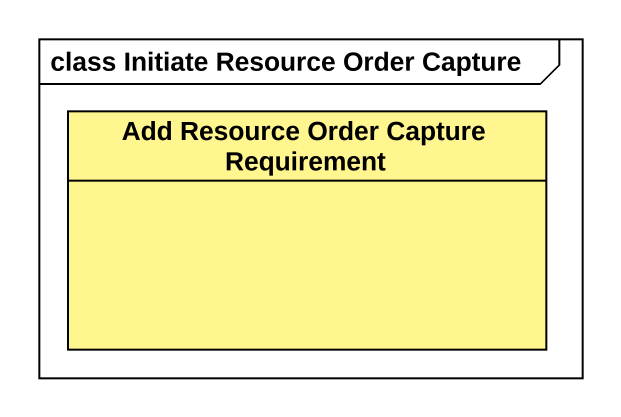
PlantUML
@startuml
mainframe class Initiate Resource Order Capture
hide circle
hide empty members
class "Add Resource Order Capture Requirement" as Add_Resource_Order_Capture #FFF68F
@enduml
